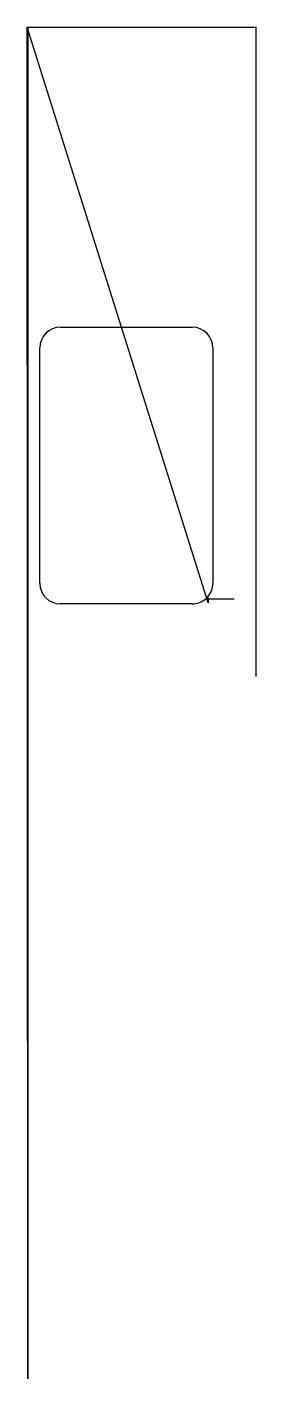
# Model space of a CAD drawing. Header units: metres. Extents: x 0 to 309, y 0 to 1828.
import ezdxf

# ---------------------------------------------------------------- set-up
doc = ezdxf.new("R2010")
doc.units = ezdxf.units.M

msp = doc.modelspace()

# ---------------------------------------------------------------- linework, layer by layer
at = {"layer": 'TOOL_0'}
for p, q in [((244.477, 1049.643), (0, 1828.467)), ((0, 1828.467), (1, 1828.467)), ((1, 0.001), (0, 1828.467)), ((0, 1828.467), (1, 1828.467)), ((1, 1828.467), (1, 0.001)), ((1, 1828.467), (308.921, 1828.467)), ((308.921, 1828.467), (308.921, 951.001)), ((45.068, 1422.452), (222.868, 1422.452)), ((17.068, 1076.252), (17.068, 1394.452)), ((250.868, 1394.452), (250.868, 1076.252)), ((222.868, 1048.252), (45.068, 1048.252)), ((244.477, 1054.642), (241.578, 1055.42)), ((243.699, 1057.542), (244.477, 1054.643)), ((244.477, 1054.643), (244.477, 1049.643)), ((279.477, 1054.642), (244.477, 1054.642)), ((308.921, 951.001), (308.921, 950.001))]:
    msp.add_line(p, q, dxfattribs=at)
for centre, start, end in [((45.068, 1394.452), 90, 180), ((222.868, 1394.452), 0, 90), ((45.068, 1076.252), 180, 270), ((222.868, 1076.252), 318.070433, 0), ((222.869, 1076.252), 269.997954, 311.926677)]:
    msp.add_arc(centre, 28, start, end, dxfattribs=at)

doc.saveas('drawing.dxf')
